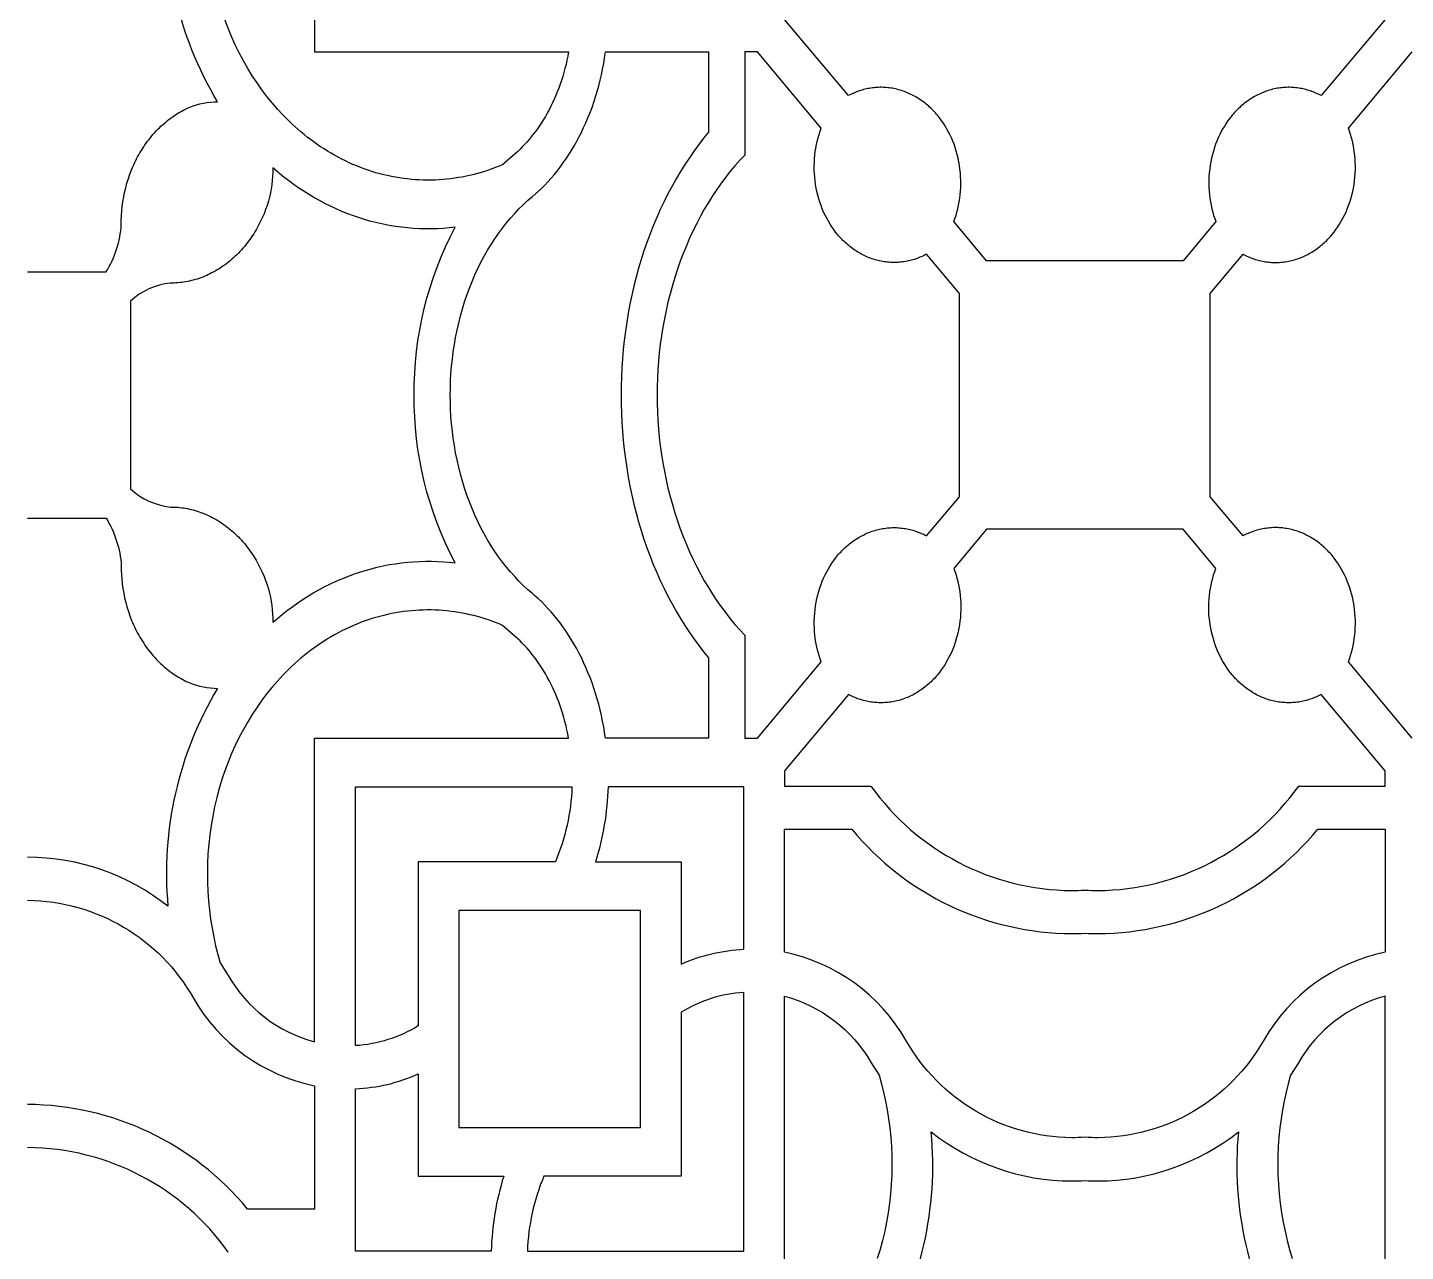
# Model space of a CAD drawing. Extents: x 59271 to 61367, y 41180 to 44085.
# Drawn here: x 59271.3 to 59470.2, y 42900.7 to 43077.3 of the extents above; entities that cross this region are included whole.
import ezdxf

# ---------------------------------------------------------------- set-up
doc = ezdxf.new("R2010")
doc.units = 0
doc.layers.get('0').update_dxf_attribs({"linetype": 'CONTINUOUS'})

msp = doc.modelspace()

# ---------------------------------------------------------------- linework, layer by layer
for points in [[(59312.71, 43117.65), (59312.71, 43073.83), (59349.37, 43073.83), (59349.26, 43073.23), (59349.13, 43072.63), (59349, 43072.03), (59348.85, 43071.45), (59348.69, 43070.86), (59348.52, 43070.29), (59348.34, 43069.72), (59348.15, 43069.16), (59347.95, 43068.61), (59347.74, 43068.06), (59347.52, 43067.53), (59347.3, 43067), (59347.06, 43066.48), (59346.81, 43065.98), (59346.56, 43065.48), (59346.3, 43065), (59346.03, 43064.53), (59345.75, 43064.06), (59345.47, 43063.61), (59345.18, 43063.18), (59344.89, 43062.75), (59344.59, 43062.34), (59344.28, 43061.94), (59343.97, 43061.55), (59343.66, 43061.17), (59343.34, 43060.81), (59343.02, 43060.46), (59342.69, 43060.12), (59342.36, 43059.79), (59342.03, 43059.48), (59341.7, 43059.18), (59341.36, 43058.9), (59339.84, 43057.54), (59339.34, 43057.33), (59338.83, 43057.13), (59338.31, 43056.94), (59337.79, 43056.76), (59337.27, 43056.59), (59336.74, 43056.42), (59336.2, 43056.27), (59335.67, 43056.13), (59335.12, 43056), (59334.58, 43055.88), (59334.03, 43055.77), (59333.48, 43055.68), (59332.92, 43055.59), (59332.36, 43055.52), (59331.8, 43055.45), (59331.24, 43055.4), (59330.67, 43055.36), (59330.1, 43055.34), (59329.54, 43055.32), (59328.97, 43055.32), (59328.39, 43055.33), (59327.82, 43055.35), (59327.25, 43055.38), (59326.68, 43055.43), (59326.1, 43055.49), (59325.53, 43055.56), (59324.96, 43055.64), (59324.39, 43055.74), (59323.82, 43055.85), (59323.25, 43055.97), (59322.68, 43056.1), (59322.12, 43056.25), (59321.55, 43056.4), (59320.99, 43056.57), (59320.44, 43056.76), (59319.88, 43056.95), (59319.33, 43057.15), (59318.79, 43057.37), (59318.24, 43057.6), (59317.7, 43057.84), (59317.17, 43058.09), (59316.64, 43058.35), (59316.11, 43058.63), (59315.59, 43058.91), (59315.08, 43059.21), (59314.57, 43059.51), (59314.07, 43059.83), (59313.57, 43060.15), (59313.08, 43060.48), (59312.6, 43060.83), (59312.12, 43061.18), (59311.65, 43061.54), (59311.18, 43061.91), (59310.72, 43062.29), (59310.27, 43062.68), (59309.83, 43063.07), (59309.39, 43063.48), (59308.97, 43063.89), (59308.13, 43064.73), (59307.33, 43065.59), (59306.56, 43066.48), (59305.82, 43067.4), (59305.09, 43068.36), (59304.39, 43069.36), (59303.71, 43070.39), (59303.06, 43071.46), (59302.43, 43072.56), (59301.83, 43073.69), (59301.26, 43074.86), (59300.73, 43076.05), (59300.23, 43077.28), (59299.76, 43078.53)], [(59467.23, 43078.52), (59458.02, 43067.52), (59457.84, 43067.62), (59457.65, 43067.71), (59457.45, 43067.8), (59457.26, 43067.89), (59457.06, 43067.97), (59456.86, 43068.05), (59456.66, 43068.13), (59456.46, 43068.2), (59456.25, 43068.27), (59456.05, 43068.33), (59455.84, 43068.39), (59455.63, 43068.44), (59455.41, 43068.49), (59455.2, 43068.53), (59454.99, 43068.57), (59454.77, 43068.61), (59454.55, 43068.64), (59454.33, 43068.67), (59454.11, 43068.69), (59453.89, 43068.7), (59453.67, 43068.71), (59453.45, 43068.72), (59453.23, 43068.72), (59453.01, 43068.71), (59452.78, 43068.7), (59452.56, 43068.69), (59452.34, 43068.67), (59452.12, 43068.64), (59451.89, 43068.61), (59451.67, 43068.58), (59451.45, 43068.54), (59451.23, 43068.49), (59451.01, 43068.44), (59450.79, 43068.38), (59450.57, 43068.32), (59450.36, 43068.25), (59450.14, 43068.18), (59449.93, 43068.11), (59449.72, 43068.03), (59449.51, 43067.94), (59449.3, 43067.85), (59449.09, 43067.75), (59448.88, 43067.65), (59448.68, 43067.55), (59448.48, 43067.44), (59448.28, 43067.33), (59448.08, 43067.21), (59447.89, 43067.09), (59447.7, 43066.97), (59447.51, 43066.84), (59447.32, 43066.7), (59447.14, 43066.57), (59446.96, 43066.43), (59446.78, 43066.28), (59446.61, 43066.14), (59446.43, 43065.99), (59446.27, 43065.83), (59446.1, 43065.68), (59445.94, 43065.52), (59445.78, 43065.36), (59445.62, 43065.19), (59445.47, 43065.03), (59445.32, 43064.86), (59445.17, 43064.68), (59444.89, 43064.33), (59444.61, 43063.96), (59444.34, 43063.58), (59444.09, 43063.18), (59443.84, 43062.76), (59443.6, 43062.34), (59443.37, 43061.89), (59443.16, 43061.44), (59442.96, 43060.97), (59442.78, 43060.5), (59442.61, 43060.01), (59442.45, 43059.51), (59442.31, 43059), (59442.19, 43058.49), (59442.08, 43057.97), (59441.99, 43057.45), (59441.92, 43056.92), (59441.86, 43056.39), (59441.82, 43055.86), (59441.8, 43055.32), (59441.8, 43054.79), (59441.81, 43054.26), (59441.84, 43053.74), (59441.89, 43053.22), (59441.95, 43052.7), (59442.03, 43052.19), (59442.13, 43051.69), (59442.23, 43051.2), (59442.36, 43050.72), (59442.49, 43050.24), (59442.64, 43049.78), (59442.8, 43049.33), (59438.07, 43043.68), (59434.28, 43043.68), (59423.9, 43043.68), (59413.51, 43043.68), (59409.72, 43043.68), (59404.99, 43049.33), (59405.15, 43049.78), (59405.3, 43050.24), (59405.43, 43050.72), (59405.56, 43051.2), (59405.66, 43051.69), (59405.76, 43052.19), (59405.84, 43052.7), (59405.9, 43053.22), (59405.95, 43053.74), (59405.98, 43054.26), (59405.99, 43054.79), (59405.99, 43055.32), (59405.97, 43055.86), (59405.93, 43056.39), (59405.87, 43056.92), (59405.8, 43057.45), (59405.71, 43057.97), (59405.6, 43058.49), (59405.48, 43059), (59405.34, 43059.51), (59405.18, 43060.01), (59405.01, 43060.5), (59404.83, 43060.97), (59404.63, 43061.44), (59404.42, 43061.89), (59404.19, 43062.34), (59403.95, 43062.76), (59403.71, 43063.18), (59403.45, 43063.58), (59403.18, 43063.96), (59402.9, 43064.33), (59402.62, 43064.68), (59402.47, 43064.86), (59402.32, 43065.03), (59402.17, 43065.19), (59402.01, 43065.36), (59401.85, 43065.52), (59401.69, 43065.68), (59401.52, 43065.83), (59401.36, 43065.99), (59401.18, 43066.14), (59401.01, 43066.28), (59400.83, 43066.43), (59400.65, 43066.57), (59400.47, 43066.7), (59400.28, 43066.84), (59400.09, 43066.97), (59399.9, 43067.09), (59399.71, 43067.21), (59399.51, 43067.33), (59399.31, 43067.44), (59399.11, 43067.55), (59398.91, 43067.65), (59398.7, 43067.75), (59398.49, 43067.85), (59398.29, 43067.94), (59398.07, 43068.03), (59397.86, 43068.11), (59397.65, 43068.18), (59397.43, 43068.25), (59397.22, 43068.32), (59397, 43068.38), (59396.78, 43068.44), (59396.56, 43068.49), (59396.34, 43068.54), (59396.12, 43068.58), (59395.9, 43068.61), (59395.67, 43068.64), (59395.45, 43068.67), (59395.23, 43068.69), (59395.01, 43068.7), (59394.78, 43068.71), (59394.56, 43068.72), (59394.34, 43068.72), (59394.12, 43068.71), (59393.9, 43068.7), (59393.68, 43068.69), (59393.46, 43068.67), (59393.24, 43068.64), (59393.02, 43068.61), (59392.8, 43068.57), (59392.59, 43068.53), (59392.38, 43068.49), (59392.16, 43068.44), (59391.95, 43068.39), (59391.74, 43068.33), (59391.54, 43068.27), (59391.33, 43068.2), (59391.13, 43068.13), (59390.93, 43068.05), (59390.73, 43067.97), (59390.53, 43067.89), (59390.34, 43067.8), (59390.14, 43067.71), (59389.95, 43067.62), (59389.77, 43067.52), (59380.56, 43078.52)], [(59471.16, 42974.77), (59461.95, 42985.78), (59462.12, 42986.23), (59462.26, 42986.69), (59462.4, 42987.17), (59462.52, 42987.65), (59462.63, 42988.14), (59462.72, 42988.64), (59462.8, 42989.15), (59462.87, 42989.67), (59462.91, 42990.19), (59462.94, 42990.71), (59462.96, 42991.24), (59462.95, 42991.77), (59462.93, 42992.31), (59462.89, 42992.84), (59462.84, 42993.37), (59462.77, 42993.9), (59462.68, 42994.42), (59462.57, 42994.94), (59462.45, 42995.45), (59462.31, 42995.96), (59462.15, 42996.46), (59461.98, 42996.94), (59461.79, 42997.42), (59461.6, 42997.89), (59461.38, 42998.34), (59461.16, 42998.79), (59460.92, 42999.21), (59460.67, 42999.63), (59460.41, 43000.03), (59460.14, 43000.41), (59459.87, 43000.78), (59459.58, 43001.13), (59459.44, 43001.31), (59459.29, 43001.47), (59459.13, 43001.64), (59458.98, 43001.81), (59458.82, 43001.97), (59458.66, 43002.13), (59458.49, 43002.28), (59458.32, 43002.44), (59458.15, 43002.59), (59457.98, 43002.73), (59457.8, 43002.88), (59457.62, 43003.02), (59457.43, 43003.15), (59457.25, 43003.29), (59457.06, 43003.42), (59456.87, 43003.54), (59456.67, 43003.66), (59456.48, 43003.78), (59456.28, 43003.89), (59456.08, 43004), (59455.87, 43004.1), (59455.67, 43004.2), (59455.46, 43004.3), (59455.25, 43004.39), (59455.04, 43004.48), (59454.83, 43004.56), (59454.61, 43004.63), (59454.4, 43004.7), (59454.18, 43004.77), (59453.96, 43004.83), (59453.75, 43004.89), (59453.53, 43004.94), (59453.31, 43004.98), (59453.08, 43005.03), (59452.86, 43005.06), (59452.64, 43005.09), (59452.42, 43005.12), (59452.2, 43005.14), (59451.97, 43005.15), (59451.75, 43005.16), (59451.53, 43005.17), (59451.31, 43005.17), (59451.08, 43005.16), (59450.86, 43005.15), (59450.64, 43005.14), (59450.42, 43005.11), (59450.2, 43005.09), (59449.99, 43005.06), (59449.77, 43005.02), (59449.56, 43004.98), (59449.34, 43004.94), (59449.13, 43004.89), (59448.92, 43004.84), (59448.71, 43004.78), (59448.5, 43004.72), (59448.3, 43004.65), (59448.09, 43004.58), (59447.89, 43004.5), (59447.69, 43004.42), (59447.5, 43004.34), (59447.3, 43004.25), (59447.11, 43004.16), (59446.92, 43004.07), (59446.73, 43003.97), (59442, 43009.62), (59442, 43024.3), (59442, 43038.98), (59446.73, 43044.63), (59446.92, 43044.53), (59447.11, 43044.44), (59447.3, 43044.35), (59447.5, 43044.26), (59447.69, 43044.18), (59447.89, 43044.1), (59448.09, 43044.02), (59448.3, 43043.95), (59448.5, 43043.89), (59448.71, 43043.82), (59448.92, 43043.76), (59449.13, 43043.71), (59449.34, 43043.66), (59449.56, 43043.62), (59449.77, 43043.58), (59449.99, 43043.54), (59450.2, 43043.51), (59450.42, 43043.49), (59450.64, 43043.47), (59450.86, 43043.45), (59451.08, 43043.44), (59451.31, 43043.43), (59451.53, 43043.43), (59451.75, 43043.44), (59451.97, 43043.45), (59452.2, 43043.46), (59452.42, 43043.48), (59452.64, 43043.51), (59452.86, 43043.54), (59453.08, 43043.58), (59453.31, 43043.62), (59453.53, 43043.66), (59453.75, 43043.71), (59453.96, 43043.77), (59454.18, 43043.83), (59454.4, 43043.9), (59454.61, 43043.97), (59454.83, 43044.04), (59455.04, 43044.13), (59455.25, 43044.21), (59455.46, 43044.3), (59455.67, 43044.4), (59455.87, 43044.5), (59456.08, 43044.6), (59456.28, 43044.71), (59456.48, 43044.82), (59456.67, 43044.94), (59456.87, 43045.06), (59457.06, 43045.19), (59457.25, 43045.31), (59457.43, 43045.45), (59457.62, 43045.58), (59457.8, 43045.72), (59457.98, 43045.87), (59458.15, 43046.01), (59458.32, 43046.16), (59458.49, 43046.32), (59458.66, 43046.47), (59458.82, 43046.63), (59458.98, 43046.79), (59459.13, 43046.96), (59459.29, 43047.13), (59459.44, 43047.3), (59459.58, 43047.47), (59459.87, 43047.82), (59460.14, 43048.19), (59460.41, 43048.57), (59460.67, 43048.97), (59460.92, 43049.39), (59461.16, 43049.82), (59461.38, 43050.26), (59461.6, 43050.71), (59461.79, 43051.18), (59461.98, 43051.66), (59462.15, 43052.14), (59462.31, 43052.64), (59462.45, 43053.15), (59462.57, 43053.66), (59462.68, 43054.18), (59462.77, 43054.7), (59462.84, 43055.23), (59462.89, 43055.76), (59462.93, 43056.29), (59462.95, 43056.83), (59462.96, 43057.36), (59462.94, 43057.89), (59462.91, 43058.41), (59462.87, 43058.93), (59462.8, 43059.45), (59462.72, 43059.96), (59462.63, 43060.46), (59462.52, 43060.95), (59462.4, 43061.44), (59462.26, 43061.91), (59462.12, 43062.37), (59461.95, 43062.82), (59471.16, 43073.83)]]:
    msp.add_lwpolyline(points)
for points in [[(59271.27, 43042.08), (59282.6, 43042.08, 0.12671), (59284.79, 43048.93), (59284.79, 43049.58), (59284.82, 43050.23), (59284.87, 43050.89), (59284.94, 43051.56), (59285.03, 43052.22), (59285.15, 43052.89), (59285.28, 43053.56), (59285.44, 43054.22), (59285.62, 43054.88), (59285.82, 43055.54), (59286.05, 43056.18), (59286.29, 43056.82), (59286.43, 43057.14), (59286.56, 43057.45), (59286.7, 43057.76), (59286.85, 43058.07), (59287.01, 43058.38), (59287.16, 43058.68), (59287.33, 43058.97), (59287.49, 43059.27), (59287.67, 43059.56), (59287.84, 43059.84), (59288.03, 43060.12), (59288.21, 43060.4), (59288.4, 43060.67), (59288.6, 43060.94), (59288.8, 43061.2), (59289, 43061.45), (59289.21, 43061.7), (59289.42, 43061.95), (59289.63, 43062.19), (59289.85, 43062.43), (59290.07, 43062.66), (59290.29, 43062.88), (59290.52, 43063.1), (59290.75, 43063.31), (59290.98, 43063.51), (59291.22, 43063.71), (59291.46, 43063.91), (59291.7, 43064.1), (59291.94, 43064.28), (59292.18, 43064.45), (59292.43, 43064.62), (59292.67, 43064.78), (59292.92, 43064.94), (59293.17, 43065.09), (59293.42, 43065.24), (59293.67, 43065.37), (59293.93, 43065.51), (59294.18, 43065.63), (59294.43, 43065.75), (59294.69, 43065.86, -0.091636), (59298.7, 43066.64, -0.159593), (59291.53, 43098.08, -0.16816)], [(59271.27, 43006.52), (59282.6, 43006.52, -0.12671), (59284.79, 42999.67), (59284.79, 42999.03), (59284.82, 42998.37), (59284.87, 42997.71), (59284.94, 42997.05), (59285.03, 42996.38), (59285.15, 42995.71), (59285.28, 42995.05), (59285.44, 42994.38), (59285.62, 42993.72), (59285.82, 42993.06), (59286.05, 42992.42), (59286.29, 42991.78), (59286.43, 42991.46), (59286.56, 42991.15), (59286.7, 42990.84), (59286.85, 42990.53), (59287.01, 42990.23), (59287.16, 42989.92), (59287.33, 42989.63), (59287.49, 42989.33), (59287.67, 42989.05), (59287.84, 42988.76), (59288.03, 42988.48), (59288.21, 42988.2), (59288.4, 42987.93), (59288.6, 42987.67), (59288.8, 42987.4), (59289, 42987.15), (59289.21, 42986.9), (59289.42, 42986.65), (59289.63, 42986.41), (59289.85, 42986.17), (59290.07, 42985.95), (59290.29, 42985.72), (59290.52, 42985.5), (59290.75, 42985.29), (59290.98, 42985.09), (59291.22, 42984.89), (59291.46, 42984.69), (59291.7, 42984.5), (59291.94, 42984.32), (59292.18, 42984.15), (59292.43, 42983.98), (59292.67, 42983.82), (59292.92, 42983.66), (59293.17, 42983.51), (59293.42, 42983.37), (59293.67, 42983.23), (59293.93, 42983.1), (59294.18, 42982.97), (59294.43, 42982.85), (59294.69, 42982.74, 0.091636), (59298.7, 42981.96, 0.159593), (59291.53, 42950.52, 0.16816), (59271.27, 42957.6)], [(59271.27, 42951.37, -0.26745), (59295.2, 42937.26, 0.215544), (59312.71, 42924.59), (59312.71, 42906.81), (59303.02, 42906.81, 0.222359), (59271.27, 42921.9), (59271.27, 42921.9)], [(59380.56, 42893.69), (59380.56, 42937.51, -0.200602), (59393.05, 42927.93), (59394.19, 42926.11), (59394.53, 42924.9), (59394.84, 42923.66), (59395.12, 42922.4), (59395.36, 42921.12), (59395.57, 42919.82), (59395.75, 42918.51), (59395.88, 42917.18), (59395.97, 42915.83), (59396.03, 42914.48), (59396.05, 42913.12), (59396.02, 42911.75), (59395.95, 42910.38), (59395.84, 42909.01), (59395.69, 42907.64), (59395.5, 42906.28), (59395.27, 42904.93), (59395, 42903.59), (59394.68, 42902.26), (59394.33, 42900.95), (59393.94, 42899.66)], [(59467.23, 42893.69), (59467.23, 42937.51, 0.200602), (59454.74, 42927.93), (59453.6, 42926.11), (59453.26, 42924.9), (59452.95, 42923.66), (59452.67, 42922.4), (59452.43, 42921.12), (59452.22, 42919.82), (59452.05, 42918.51), (59451.91, 42917.18), (59451.82, 42915.83), (59451.76, 42914.48), (59451.75, 42913.12), (59451.77, 42911.75), (59451.84, 42910.38), (59451.95, 42909.01), (59452.1, 42907.64), (59452.29, 42906.28), (59452.52, 42904.93), (59452.8, 42903.59), (59453.11, 42902.26), (59453.46, 42900.95), (59453.85, 42899.66)], [(59394.56, 42886.5, 0.159593), (59401.73, 42917.94, 0.16816), (59422, 42910.86, 0.014447), (59423.9, 42910.92, 0.014447), (59425.79, 42910.86, 0.16816), (59446.06, 42917.94, 0.159593), (59453.23, 42886.5, 0.091636)], [(59300.25, 42900.59, 0.240747), (59271.27, 42915.68)]]:
    msp.add_lwpolyline(points, format="xyb")
for points in [[(59332.29, 43024.3), (59332.3, 43025.33), (59332.33, 43026.36), (59332.39, 43027.4), (59332.48, 43028.45), (59332.59, 43029.49), (59332.72, 43030.54), (59332.88, 43031.58), (59333.06, 43032.63), (59333.27, 43033.67), (59333.51, 43034.7), (59333.77, 43035.72), (59334.05, 43036.74), (59334.36, 43037.75), (59334.7, 43038.74), (59335.06, 43039.72), (59335.44, 43040.68), (59335.84, 43041.63), (59336.27, 43042.55), (59336.72, 43043.46), (59337.19, 43044.34), (59337.68, 43045.21), (59338.19, 43046.04), (59338.72, 43046.86), (59339.26, 43047.64), (59339.82, 43048.4), (59340.4, 43049.14), (59340.98, 43049.84), (59341.59, 43050.51), (59342.2, 43051.16), (59342.82, 43051.77), (59343.46, 43052.36), (59344.1, 43052.91), (59344.56, 43053.31), (59345.03, 43053.73), (59345.49, 43054.17), (59345.94, 43054.62), (59346.39, 43055.1), (59346.84, 43055.59), (59347.28, 43056.1), (59347.71, 43056.64), (59348.14, 43057.18), (59348.55, 43057.75), (59348.96, 43058.34), (59349.36, 43058.94), (59349.75, 43059.56), (59350.13, 43060.19), (59350.5, 43060.85), (59350.86, 43061.52), (59351.21, 43062.2), (59351.54, 43062.9), (59351.86, 43063.61), (59352.17, 43064.34), (59352.47, 43065.08), (59352.75, 43065.83), (59353.01, 43066.59), (59353.26, 43067.36), (59353.5, 43068.14), (59353.72, 43068.94), (59353.92, 43069.74), (59354.11, 43070.54), (59354.28, 43071.36), (59354.44, 43072.18), (59354.57, 43073), (59354.7, 43073.83), (59369.58, 43073.83), (59369.58, 43062.25), (59368.86, 43061.37), (59368.16, 43060.46), (59367.48, 43059.53), (59366.81, 43058.56), (59366.15, 43057.57), (59365.52, 43056.56), (59364.9, 43055.51), (59364.3, 43054.44), (59363.71, 43053.35), (59363.15, 43052.23), (59362.61, 43051.09), (59362.09, 43049.93), (59361.6, 43048.75), (59361.13, 43047.55), (59360.68, 43046.34), (59360.25, 43045.1), (59359.85, 43043.86), (59359.48, 43042.6), (59359.13, 43041.32), (59358.8, 43040.04), (59358.5, 43038.74), (59358.23, 43037.44), (59357.98, 43036.13), (59357.77, 43034.82), (59357.57, 43033.5), (59357.41, 43032.18), (59357.26, 43030.86), (59357.15, 43029.55), (59357.06, 43028.23), (59357, 43026.91), (59356.96, 43025.6), (59356.95, 43024.3), (59356.96, 43023), (59357, 43021.69), (59357.06, 43020.37), (59357.15, 43019.06), (59357.26, 43017.74), (59357.41, 43016.42), (59357.57, 43015.1), (59357.77, 43013.78), (59357.98, 43012.47), (59358.23, 43011.16), (59358.5, 43009.86), (59358.8, 43008.56), (59359.13, 43007.28), (59359.48, 43006.01), (59359.85, 43004.74), (59360.25, 43003.5), (59360.68, 43002.26), (59361.13, 43001.05), (59361.6, 42999.85), (59362.09, 42998.67), (59362.61, 42997.51), (59363.15, 42996.37), (59363.71, 42995.25), (59364.3, 42994.16), (59364.9, 42993.09), (59365.52, 42992.05), (59366.15, 42991.03), (59366.81, 42990.04), (59367.48, 42989.07), (59368.16, 42988.14), (59368.86, 42987.23), (59369.58, 42986.35), (59369.58, 42974.77), (59354.7, 42974.77), (59354.57, 42975.6), (59354.44, 42976.42), (59354.28, 42977.24), (59354.11, 42978.06), (59353.92, 42978.86), (59353.72, 42979.66), (59353.5, 42980.46), (59353.26, 42981.24), (59353.01, 42982.01), (59352.75, 42982.77), (59352.47, 42983.53), (59352.17, 42984.26), (59351.86, 42984.99), (59351.54, 42985.7), (59351.21, 42986.4), (59350.86, 42987.09), (59350.5, 42987.75), (59350.13, 42988.41), (59349.75, 42989.04), (59349.36, 42989.66), (59348.96, 42990.26), (59348.55, 42990.85), (59348.14, 42991.42), (59347.71, 42991.97), (59347.28, 42992.5), (59346.84, 42993.01), (59346.39, 42993.5), (59345.94, 42993.98), (59345.49, 42994.43), (59345.03, 42994.87), (59344.56, 42995.29), (59344.1, 42995.69), (59343.46, 42996.24), (59342.82, 42996.83), (59342.2, 42997.44), (59341.59, 42998.09), (59340.98, 42998.76), (59340.4, 42999.47), (59339.82, 43000.2), (59339.26, 43000.96), (59338.72, 43001.74), (59338.19, 43002.56), (59337.68, 43003.4), (59337.19, 43004.26), (59336.72, 43005.14), (59336.27, 43006.05), (59335.84, 43006.98), (59335.44, 43007.92), (59335.06, 43008.88), (59334.7, 43009.86), (59334.36, 43010.86), (59334.05, 43011.86), (59333.77, 43012.88), (59333.51, 43013.9), (59333.27, 43014.94), (59333.06, 43015.97), (59332.88, 43017.02), (59332.72, 43018.06), (59332.59, 43019.11), (59332.48, 43020.16), (59332.39, 43021.2), (59332.33, 43022.24), (59332.3, 43023.27)], [(59405.79, 43024.3), (59405.79, 43038.98), (59401.06, 43044.63), (59400.87, 43044.53), (59400.68, 43044.44), (59400.49, 43044.35), (59400.29, 43044.26), (59400.1, 43044.18), (59399.9, 43044.1), (59399.7, 43044.02), (59399.49, 43043.95), (59399.29, 43043.89), (59399.08, 43043.82), (59398.87, 43043.76), (59398.66, 43043.71), (59398.45, 43043.66), (59398.23, 43043.62), (59398.02, 43043.58), (59397.8, 43043.54), (59397.59, 43043.51), (59397.37, 43043.49), (59397.15, 43043.47), (59396.93, 43043.45), (59396.71, 43043.44), (59396.48, 43043.43), (59396.26, 43043.43), (59396.04, 43043.44), (59395.82, 43043.45), (59395.6, 43043.46), (59395.37, 43043.48), (59395.15, 43043.51), (59394.93, 43043.54), (59394.71, 43043.58), (59394.49, 43043.62), (59394.26, 43043.66), (59394.04, 43043.71), (59393.83, 43043.77), (59393.61, 43043.83), (59393.39, 43043.9), (59393.18, 43043.97), (59392.96, 43044.04), (59392.75, 43044.13), (59392.54, 43044.21), (59392.33, 43044.3), (59392.12, 43044.4), (59391.92, 43044.5), (59391.71, 43044.6), (59391.51, 43044.71), (59391.31, 43044.82), (59391.12, 43044.94), (59390.92, 43045.06), (59390.73, 43045.19), (59390.54, 43045.31), (59390.36, 43045.45), (59390.17, 43045.58), (59389.99, 43045.72), (59389.82, 43045.87), (59389.64, 43046.01), (59389.47, 43046.16), (59389.3, 43046.32), (59389.13, 43046.47), (59388.97, 43046.63), (59388.81, 43046.79), (59388.66, 43046.96), (59388.5, 43047.13), (59388.35, 43047.3), (59388.21, 43047.47), (59387.92, 43047.82), (59387.65, 43048.19), (59387.38, 43048.57), (59387.12, 43048.97), (59386.87, 43049.39), (59386.63, 43049.82), (59386.41, 43050.26), (59386.19, 43050.71), (59386, 43051.18), (59385.81, 43051.66), (59385.64, 43052.14), (59385.48, 43052.64), (59385.34, 43053.15), (59385.22, 43053.66), (59385.11, 43054.18), (59385.02, 43054.7), (59384.95, 43055.23), (59384.9, 43055.76), (59384.86, 43056.29), (59384.84, 43056.83), (59384.83, 43057.36), (59384.85, 43057.89), (59384.88, 43058.41), (59384.92, 43058.93), (59384.99, 43059.45), (59385.07, 43059.96), (59385.16, 43060.46), (59385.27, 43060.95), (59385.39, 43061.44), (59385.53, 43061.91), (59385.68, 43062.37), (59385.84, 43062.82), (59376.63, 43073.83), (59374.79, 43073.83), (59374.79, 43058.94), (59374.08, 43058.19), (59373.39, 43057.41), (59372.71, 43056.6), (59372.05, 43055.75), (59371.4, 43054.88), (59370.76, 43053.98), (59370.15, 43053.05), (59369.55, 43052.1), (59368.96, 43051.12), (59368.4, 43050.11), (59367.86, 43049.08), (59367.34, 43048.03), (59366.84, 43046.95), (59366.37, 43045.86), (59365.91, 43044.74), (59365.48, 43043.61), (59365.08, 43042.46), (59364.7, 43041.29), (59364.35, 43040.12), (59364.02, 43038.93), (59363.72, 43037.73), (59363.45, 43036.52), (59363.2, 43035.3), (59362.98, 43034.08), (59362.78, 43032.86), (59362.61, 43031.63), (59362.47, 43030.4), (59362.36, 43029.18), (59362.27, 43027.95), (59362.21, 43026.73), (59362.17, 43025.51), (59362.16, 43024.3), (59362.17, 43023.09), (59362.21, 43021.87), (59362.27, 43020.65), (59362.36, 43019.43), (59362.47, 43018.2), (59362.61, 43016.97), (59362.78, 43015.74), (59362.98, 43014.52), (59363.2, 43013.3), (59363.45, 43012.08), (59363.72, 43010.87), (59364.02, 43009.67), (59364.35, 43008.48), (59364.7, 43007.31), (59365.08, 43006.14), (59365.48, 43004.99), (59365.91, 43003.86), (59366.37, 43002.75), (59366.84, 43001.65), (59367.34, 43000.57), (59367.86, 42999.52), (59368.4, 42998.49), (59368.96, 42997.48), (59369.55, 42996.5), (59370.15, 42995.55), (59370.76, 42994.62), (59371.4, 42993.72), (59372.05, 42992.85), (59372.71, 42992.01), (59373.39, 42991.19), (59374.08, 42990.41), (59374.79, 42989.66), (59374.79, 42974.77), (59376.63, 42974.77), (59385.84, 42985.78), (59385.68, 42986.23), (59385.53, 42986.69), (59385.39, 42987.17), (59385.27, 42987.65), (59385.16, 42988.14), (59385.07, 42988.64), (59384.99, 42989.15), (59384.92, 42989.67), (59384.88, 42990.19), (59384.85, 42990.71), (59384.83, 42991.24), (59384.84, 42991.77), (59384.86, 42992.31), (59384.9, 42992.84), (59384.95, 42993.37), (59385.02, 42993.9), (59385.11, 42994.42), (59385.22, 42994.94), (59385.34, 42995.45), (59385.48, 42995.96), (59385.64, 42996.46), (59385.81, 42996.94), (59386, 42997.42), (59386.19, 42997.89), (59386.41, 42998.34), (59386.63, 42998.79), (59386.87, 42999.21), (59387.12, 42999.63), (59387.38, 43000.03), (59387.65, 43000.41), (59387.92, 43000.78), (59388.21, 43001.13), (59388.35, 43001.31), (59388.5, 43001.47), (59388.66, 43001.64), (59388.81, 43001.81), (59388.97, 43001.97), (59389.13, 43002.13), (59389.3, 43002.28), (59389.47, 43002.44), (59389.64, 43002.59), (59389.82, 43002.73), (59389.99, 43002.88), (59390.17, 43003.02), (59390.36, 43003.15), (59390.54, 43003.29), (59390.73, 43003.42), (59390.92, 43003.54), (59391.12, 43003.66), (59391.31, 43003.78), (59391.51, 43003.89), (59391.71, 43004), (59391.92, 43004.1), (59392.12, 43004.2), (59392.33, 43004.3), (59392.54, 43004.39), (59392.75, 43004.48), (59392.96, 43004.56), (59393.18, 43004.63), (59393.39, 43004.7), (59393.61, 43004.77), (59393.83, 43004.83), (59394.04, 43004.89), (59394.26, 43004.94), (59394.49, 43004.98), (59394.71, 43005.03), (59394.93, 43005.06), (59395.15, 43005.09), (59395.37, 43005.12), (59395.6, 43005.14), (59395.82, 43005.15), (59396.04, 43005.16), (59396.26, 43005.17), (59396.48, 43005.17), (59396.71, 43005.16), (59396.93, 43005.15), (59397.15, 43005.14), (59397.37, 43005.11), (59397.59, 43005.09), (59397.8, 43005.06), (59398.02, 43005.02), (59398.23, 43004.98), (59398.45, 43004.94), (59398.66, 43004.89), (59398.87, 43004.84), (59399.08, 43004.78), (59399.29, 43004.72), (59399.49, 43004.65), (59399.7, 43004.58), (59399.9, 43004.5), (59400.1, 43004.42), (59400.29, 43004.34), (59400.49, 43004.25), (59400.68, 43004.16), (59400.87, 43004.07), (59401.06, 43003.97), (59405.79, 43009.62)], [(59359.74, 42949.89), (59333.53, 42949.89), (59333.53, 42918.57), (59359.74, 42918.57)]]:
    msp.add_lwpolyline(points, close=True)
for points in [[(59286.14, 43010.76, 0.165069), (59291.87, 43008.14), (59292.14, 43008.14), (59292.42, 43008.13), (59292.69, 43008.12), (59292.96, 43008.1), (59293.24, 43008.07), (59293.52, 43008.04), (59293.79, 43008), (59294.07, 43007.96), (59294.35, 43007.91), (59294.63, 43007.85), (59294.91, 43007.78), (59295.19, 43007.71), (59295.47, 43007.64), (59295.75, 43007.55), (59296.02, 43007.46), (59296.3, 43007.36), (59296.58, 43007.26), (59296.85, 43007.15), (59297.13, 43007.03), (59297.4, 43006.9), (59297.67, 43006.77), (59297.94, 43006.64), (59298.21, 43006.49), (59298.48, 43006.34), (59298.74, 43006.18), (59299.01, 43006.02), (59299.27, 43005.85), (59299.52, 43005.67), (59299.78, 43005.49), (59300.03, 43005.3), (59300.28, 43005.11), (59300.52, 43004.91), (59300.77, 43004.7), (59301, 43004.49), (59301.24, 43004.27), (59301.47, 43004.05), (59301.7, 43003.82), (59301.92, 43003.59), (59302.14, 43003.35), (59302.35, 43003.11), (59302.56, 43002.86), (59302.77, 43002.61), (59302.97, 43002.35), (59303.17, 43002.09), (59303.36, 43001.83), (59303.55, 43001.56), (59303.73, 43001.29), (59303.91, 43001.01), (59304.08, 43000.74), (59304.25, 43000.45), (59304.41, 43000.17), (59304.57, 42999.88), (59304.86, 42999.3), (59305.14, 42998.72), (59305.4, 42998.12), (59305.63, 42997.52), (59305.85, 42996.92), (59306.04, 42996.31, -0.065359), (59306.69, 42991.51), (59307.39, 42992.11), (59308.09, 42992.69), (59308.81, 42993.25), (59309.55, 42993.79), (59310.29, 42994.32), (59311.05, 42994.83), (59311.82, 42995.31), (59312.6, 42995.78), (59313.39, 42996.23), (59314.2, 42996.65), (59315.01, 42997.05), (59315.83, 42997.44), (59316.65, 42997.79), (59317.49, 42998.13), (59318.33, 42998.44), (59319.18, 42998.73), (59320.03, 42999), (59320.89, 42999.24), (59321.75, 42999.45), (59322.62, 42999.65), (59323.49, 42999.82), (59324.36, 42999.96), (59325.23, 43000.08), (59326.1, 43000.18), (59326.97, 43000.25), (59327.84, 43000.29), (59328.71, 43000.32), (59329.57, 43000.32), (59330.44, 43000.29), (59331.3, 43000.24), (59332.15, 43000.17), (59333, 43000.08, -0.124595), (59327.08, 43024.3, -0.124595), (59333, 43048.52), (59332.15, 43048.43), (59331.3, 43048.36), (59330.44, 43048.31), (59329.57, 43048.29), (59328.71, 43048.28), (59327.84, 43048.31), (59326.97, 43048.35), (59326.1, 43048.43), (59325.23, 43048.52), (59324.36, 43048.64), (59323.49, 43048.79), (59322.62, 43048.95), (59321.75, 43049.15), (59320.89, 43049.36), (59320.03, 43049.61), (59319.18, 43049.87), (59318.33, 43050.16), (59317.49, 43050.47), (59316.65, 43050.81), (59315.83, 43051.17), (59315.01, 43051.55), (59314.2, 43051.95), (59313.39, 43052.37), (59312.6, 43052.82), (59311.82, 43053.29), (59311.05, 43053.77), (59310.29, 43054.28), (59309.55, 43054.81), (59308.81, 43055.35), (59308.09, 43055.91), (59307.39, 43056.49), (59306.69, 43057.09, -0.065359), (59306.04, 43052.29), (59305.85, 43051.68), (59305.63, 43051.08), (59305.4, 43050.48), (59305.14, 43049.88), (59304.86, 43049.3), (59304.57, 43048.72), (59304.41, 43048.43), (59304.25, 43048.15), (59304.08, 43047.87), (59303.91, 43047.59), (59303.73, 43047.31), (59303.55, 43047.04), (59303.36, 43046.77), (59303.17, 43046.51), (59302.97, 43046.25), (59302.77, 43045.99), (59302.56, 43045.74), (59302.35, 43045.49), (59302.14, 43045.25), (59301.92, 43045.01), (59301.7, 43044.78), (59301.47, 43044.55), (59301.24, 43044.33), (59301, 43044.11), (59300.77, 43043.9), (59300.52, 43043.69), (59300.28, 43043.49), (59300.03, 43043.3), (59299.78, 43043.11), (59299.52, 43042.93), (59299.27, 43042.75), (59299.01, 43042.58), (59298.74, 43042.42), (59298.48, 43042.26), (59298.21, 43042.11), (59297.94, 43041.97), (59297.67, 43041.83), (59297.4, 43041.7), (59297.13, 43041.57), (59296.85, 43041.45), (59296.58, 43041.34), (59296.3, 43041.24), (59296.02, 43041.14), (59295.75, 43041.05), (59295.47, 43040.97), (59295.19, 43040.89), (59294.91, 43040.82), (59294.63, 43040.75), (59294.35, 43040.69), (59294.07, 43040.64), (59293.79, 43040.6), (59293.52, 43040.56), (59293.24, 43040.53), (59292.96, 43040.5), (59292.69, 43040.48), (59292.42, 43040.47), (59292.14, 43040.46), (59291.87, 43040.46, 0.165069), (59286.14, 43037.84)], [(59425.79, 42952.78, 0.240747), (59454.77, 42967.87), (59467.23, 42967.87), (59467.23, 42970.08), (59458.02, 42981.08), (59457.84, 42980.98), (59457.65, 42980.89), (59457.45, 42980.8), (59457.26, 42980.71), (59457.06, 42980.63), (59456.86, 42980.55), (59456.66, 42980.47), (59456.46, 42980.4), (59456.25, 42980.34), (59456.05, 42980.27), (59455.84, 42980.21), (59455.63, 42980.16), (59455.41, 42980.11), (59455.2, 42980.07), (59454.99, 42980.03), (59454.77, 42979.99), (59454.55, 42979.96), (59454.33, 42979.94), (59454.11, 42979.92), (59453.89, 42979.9), (59453.67, 42979.89), (59453.45, 42979.88), (59453.23, 42979.88), (59453.01, 42979.89), (59452.78, 42979.9), (59452.56, 42979.91), (59452.34, 42979.93), (59452.12, 42979.96), (59451.89, 42979.99), (59451.67, 42980.02), (59451.45, 42980.07), (59451.23, 42980.11), (59451.01, 42980.16), (59450.79, 42980.22), (59450.57, 42980.28), (59450.36, 42980.35), (59450.14, 42980.42), (59449.93, 42980.49), (59449.72, 42980.58), (59449.51, 42980.66), (59449.3, 42980.75), (59449.09, 42980.85), (59448.88, 42980.95), (59448.68, 42981.05), (59448.48, 42981.16), (59448.28, 42981.27), (59448.08, 42981.39), (59447.89, 42981.51), (59447.7, 42981.64), (59447.51, 42981.76), (59447.32, 42981.9), (59447.14, 42982.03), (59446.96, 42982.17), (59446.78, 42982.32), (59446.61, 42982.46), (59446.43, 42982.61), (59446.27, 42982.77), (59446.1, 42982.92), (59445.94, 42983.08), (59445.78, 42983.24), (59445.62, 42983.41), (59445.47, 42983.58), (59445.32, 42983.75), (59445.17, 42983.92), (59444.89, 42984.27), (59444.61, 42984.64), (59444.34, 42985.02), (59444.09, 42985.42), (59443.84, 42985.84), (59443.6, 42986.26), (59443.37, 42986.71), (59443.16, 42987.16), (59442.96, 42987.63), (59442.78, 42988.11), (59442.61, 42988.59), (59442.45, 42989.09), (59442.31, 42989.6), (59442.19, 42990.11), (59442.08, 42990.63), (59441.99, 42991.15), (59441.92, 42991.68), (59441.86, 42992.21), (59441.82, 42992.74), (59441.8, 42993.28), (59441.8, 42993.81), (59441.81, 42994.34), (59441.84, 42994.86), (59441.89, 42995.38), (59441.95, 42995.9), (59442.03, 42996.41), (59442.13, 42996.91), (59442.23, 42997.4), (59442.36, 42997.89), (59442.49, 42998.36), (59442.64, 42998.82), (59442.8, 42999.27), (59438.07, 43004.92), (59434.28, 43004.92), (59423.9, 43004.92), (59413.51, 43004.92), (59409.72, 43004.92), (59404.99, 42999.27), (59405.15, 42998.82), (59405.3, 42998.36), (59405.43, 42997.89), (59405.56, 42997.4), (59405.66, 42996.91), (59405.76, 42996.41), (59405.84, 42995.9), (59405.9, 42995.38), (59405.95, 42994.86), (59405.98, 42994.34), (59405.99, 42993.81), (59405.99, 42993.28), (59405.97, 42992.74), (59405.93, 42992.21), (59405.87, 42991.68), (59405.8, 42991.15), (59405.71, 42990.63), (59405.6, 42990.11), (59405.48, 42989.6), (59405.34, 42989.09), (59405.18, 42988.59), (59405.01, 42988.11), (59404.83, 42987.63), (59404.63, 42987.16), (59404.42, 42986.71), (59404.19, 42986.26), (59403.95, 42985.84), (59403.71, 42985.42), (59403.45, 42985.02), (59403.18, 42984.64), (59402.9, 42984.27), (59402.62, 42983.92), (59402.47, 42983.75), (59402.32, 42983.58), (59402.17, 42983.41), (59402.01, 42983.24), (59401.85, 42983.08), (59401.69, 42982.92), (59401.52, 42982.77), (59401.36, 42982.61), (59401.18, 42982.46), (59401.01, 42982.32), (59400.83, 42982.17), (59400.65, 42982.03), (59400.47, 42981.9), (59400.28, 42981.76), (59400.09, 42981.64), (59399.9, 42981.51), (59399.71, 42981.39), (59399.51, 42981.27), (59399.31, 42981.16), (59399.11, 42981.05), (59398.91, 42980.95), (59398.7, 42980.85), (59398.49, 42980.75), (59398.29, 42980.66), (59398.07, 42980.58), (59397.86, 42980.49), (59397.65, 42980.42), (59397.43, 42980.35), (59397.22, 42980.28), (59397, 42980.22), (59396.78, 42980.16), (59396.56, 42980.11), (59396.34, 42980.07), (59396.12, 42980.02), (59395.9, 42979.99), (59395.67, 42979.96), (59395.45, 42979.93), (59395.23, 42979.91), (59395.01, 42979.9), (59394.78, 42979.89), (59394.56, 42979.88), (59394.34, 42979.88), (59394.12, 42979.89), (59393.9, 42979.9), (59393.68, 42979.92), (59393.46, 42979.94), (59393.24, 42979.96), (59393.02, 42979.99), (59392.8, 42980.03), (59392.59, 42980.07), (59392.38, 42980.11), (59392.16, 42980.16), (59391.95, 42980.21), (59391.74, 42980.27), (59391.54, 42980.34), (59391.33, 42980.4), (59391.13, 42980.47), (59390.93, 42980.55), (59390.73, 42980.63), (59390.53, 42980.71), (59390.34, 42980.8), (59390.14, 42980.89), (59389.95, 42980.98), (59389.77, 42981.08), (59380.56, 42970.08), (59380.56, 42967.87), (59393.02, 42967.87, 0.240747), (59422, 42952.78, 0.013206), (59423.9, 42952.85, 0.013206)], [(59300.21, 42940.53, 0.200602), (59312.71, 42930.95), (59312.71, 42974.77), (59349.37, 42974.77), (59349.26, 42975.38), (59349.13, 42975.97), (59349, 42976.57), (59348.85, 42977.16), (59348.69, 42977.74), (59348.52, 42978.31), (59348.34, 42978.88), (59348.15, 42979.44), (59347.95, 42980), (59347.74, 42980.54), (59347.52, 42981.08), (59347.3, 42981.6), (59347.06, 42982.12), (59346.81, 42982.62), (59346.56, 42983.12), (59346.3, 42983.6), (59346.03, 42984.08), (59345.75, 42984.54), (59345.47, 42984.99), (59345.18, 42985.43), (59344.89, 42985.85), (59344.59, 42986.26), (59344.28, 42986.67), (59343.97, 42987.05), (59343.66, 42987.43), (59343.34, 42987.79), (59343.02, 42988.14), (59342.69, 42988.48), (59342.36, 42988.81), (59342.03, 42989.12), (59341.7, 42989.42), (59341.36, 42989.7), (59339.84, 42991.06), (59339.34, 42991.27), (59338.83, 42991.47), (59338.31, 42991.66), (59337.79, 42991.84), (59337.27, 42992.02), (59336.74, 42992.18), (59336.2, 42992.33), (59335.67, 42992.47), (59335.12, 42992.6), (59334.58, 42992.72), (59334.03, 42992.83), (59333.48, 42992.92), (59332.92, 42993.01), (59332.36, 42993.08), (59331.8, 42993.15), (59331.24, 42993.2), (59330.67, 42993.24), (59330.1, 42993.26), (59329.54, 42993.28), (59328.97, 42993.28), (59328.39, 42993.27), (59327.82, 42993.25), (59327.25, 42993.22), (59326.68, 42993.17), (59326.1, 42993.11), (59325.53, 42993.04), (59324.96, 42992.96), (59324.39, 42992.86), (59323.82, 42992.75), (59323.25, 42992.63), (59322.68, 42992.5), (59322.12, 42992.35), (59321.55, 42992.2), (59320.99, 42992.03), (59320.44, 42991.85), (59319.88, 42991.65), (59319.33, 42991.45), (59318.79, 42991.23), (59318.24, 42991), (59317.7, 42990.76), (59317.17, 42990.51), (59316.64, 42990.25), (59316.11, 42989.97), (59315.59, 42989.69), (59315.08, 42989.4), (59314.57, 42989.09), (59314.07, 42988.78), (59313.57, 42988.45), (59313.08, 42988.12), (59312.6, 42987.77), (59312.12, 42987.42), (59311.65, 42987.06), (59311.18, 42986.69), (59310.72, 42986.31), (59310.27, 42985.92), (59309.83, 42985.53), (59309.39, 42985.13), (59308.97, 42984.72), (59308.13, 42983.88), (59307.33, 42983.01), (59306.56, 42982.12), (59305.82, 42981.2), (59305.09, 42980.24), (59304.39, 42979.25), (59303.71, 42978.21), (59303.06, 42977.15), (59302.43, 42976.04), (59301.83, 42974.91), (59301.26, 42973.74), (59300.73, 42972.55), (59300.23, 42971.32), (59299.76, 42970.08), (59299.33, 42968.8), (59298.94, 42967.51), (59298.58, 42966.2), (59298.27, 42964.87), (59298, 42963.53), (59297.76, 42962.18), (59297.57, 42960.82), (59297.42, 42959.45), (59297.31, 42958.08), (59297.25, 42956.71), (59297.22, 42955.34), (59297.24, 42953.98), (59297.29, 42952.63), (59297.39, 42951.28), (59297.52, 42949.95), (59297.69, 42948.64), (59297.9, 42947.34), (59298.15, 42946.06), (59298.42, 42944.8), (59298.74, 42943.56), (59299.08, 42942.35)], [(59327.64, 42933.24, -0.123377), (59318.6, 42930.39), (59318.6, 42967.74), (59349.85, 42967.74, -0.090687), (59347.46, 42956.93), (59327.64, 42956.93)], [(59365.63, 42942.16, -0.093744), (59374.67, 42944.3), (59374.67, 42967.74), (59355.06, 42967.74, -0.067508), (59353.27, 42956.93), (59365.63, 42956.93)], [(59423.9, 42917.17, -0.017043), (59422, 42917.09, -0.26745), (59398.06, 42931.2, 0.215544), (59380.56, 42943.87), (59380.56, 42961.65), (59390.25, 42961.65, 0.222359), (59422, 42946.56, 0.011427), (59423.9, 42946.61, 0.011427), (59425.79, 42946.56, 0.222359), (59457.54, 42961.65), (59467.23, 42961.65), (59467.23, 42943.87, 0.215544), (59449.73, 42931.2, -0.26745), (59425.79, 42917.09, -0.017043)], [(59345.8, 42911.53, 0.090687), (59343.42, 42900.72), (59374.67, 42900.72), (59374.67, 42938.07, 0.123377), (59365.63, 42935.22), (59365.63, 42911.53)], [(59318.6, 42924.16, 0.093744), (59327.64, 42926.3), (59327.64, 42911.53), (59340, 42911.53, 0.067508), (59338.2, 42900.72), (59318.6, 42900.72)]]:
    msp.add_lwpolyline(points, format="xyb", close=True)

doc.saveas('drawing.dxf')
